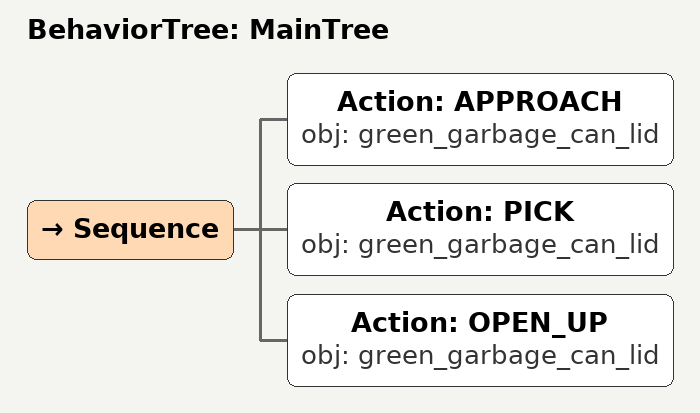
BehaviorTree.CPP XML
<root main_tree_to_execute="MainTree">
  <BehaviorTree ID="MainTree">
    <Sequence>
      <!-- Approach green_garbage_can_lid -->
      <Action ID="APPROACH" obj="green_garbage_can_lid" />
      <!-- Pick green_garbage_can_lid -->
      <Action ID="PICK" obj="green_garbage_can_lid" />
      <!-- Open up green_garbage_can_lid -->
      <Action ID="OPEN_UP" obj="green_garbage_can_lid" />
    </Sequence>
  </BehaviorTree>
</root>
